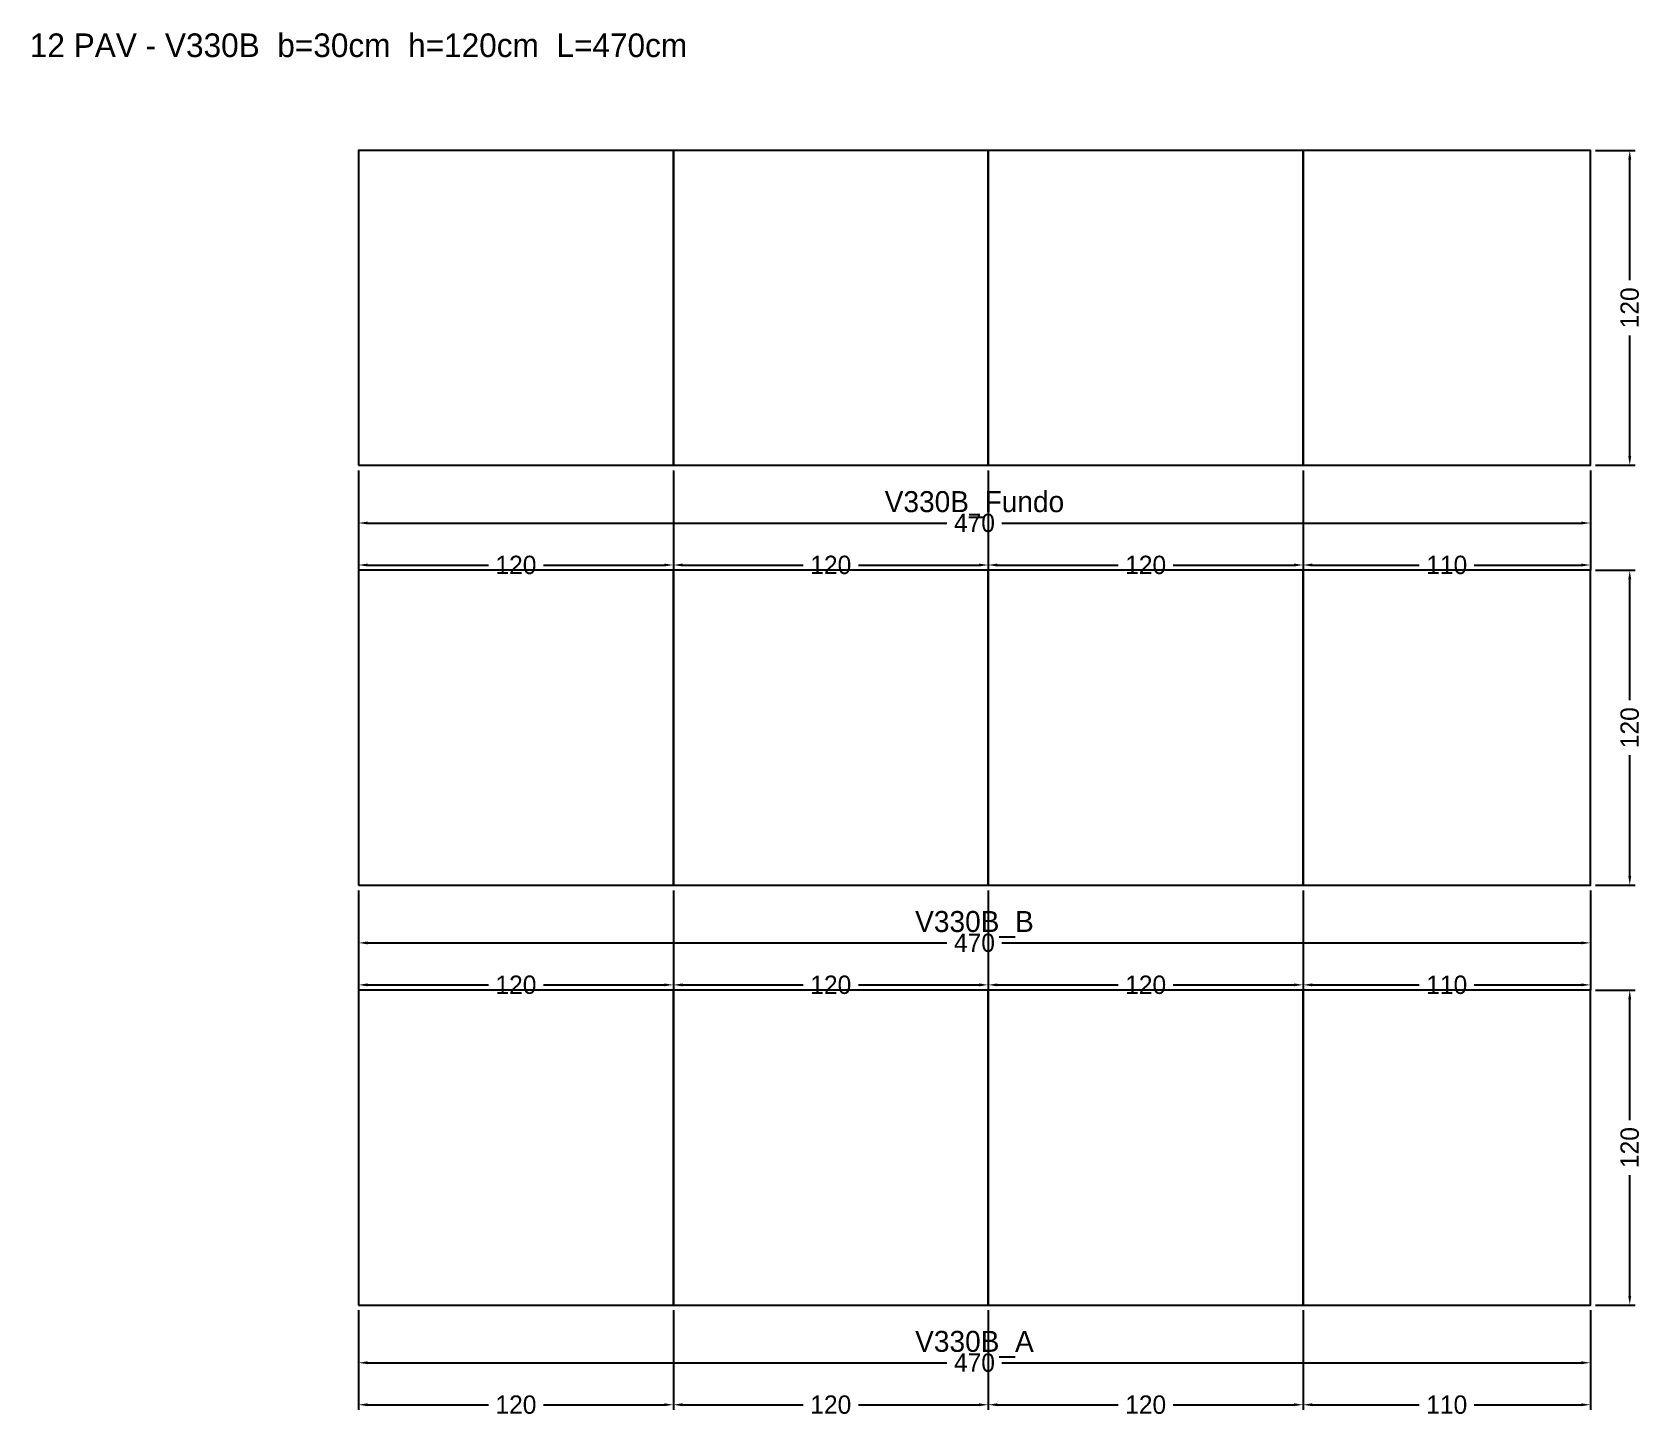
# Model space of a CAD drawing. Header units: metres. Extents: x -124 to 489, y -43 to 485.
import ezdxf

# ---------------------------------------------------------------- set-up
doc = ezdxf.new("R2010")
doc.units = ezdxf.units.M
for name, color, linetype in [('COTA', 3, 'Continuous'), ('NOMENCLATURA', 2, 'Continuous'), ('Paineis', 7, 'Continuous'), ('Texto Secao', 2, 'Continuous')]:
    doc.layers.add(name, color=color, linetype=linetype)
doc.dimstyles.new('COTA_VIG', dxfattribs={"dimtxt": 7, "dimasz": 3.5, "dimexe": 2, "dimexo": 2, "dimgap": 1.5, "dimtad": 1, "dimdec": 1, "dimcen": 2.5, "dimclrd": 3, "dimclre": 3, "dimclrt": 3, "dimazin": 3, "dimtfac": 1, "dimtmove": 0, "dimatfit": 3})

# ---------------------------------------------------------------- blocks, each defined once
blk = doc.blocks.new('_CLOSEDFILLED')
at = {"color": 0, "linetype": 'BYBLOCK'}
blk.add_solid([(-1, 0.16), (0, 0), (-1, -0.16)], dxfattribs=at)
blk = doc.blocks.new('*D1')
at = {"color": 3}
for p, q in [((0, -2), (0, -24)), ((469.5, -2), (469.5, -24)), ((3.5, -22), (224.25, -22)), ((245.25, -22), (466, -22))]:
    blk.add_line(p, q, dxfattribs=at)
at = {"layer": 'Defpoints'}
for p in [(0, 0), (469.5, 0), (0, -22)]:
    blk.add_point(p, dxfattribs=at)
at = {"layer": 'COTA', "color": 3, "xscale": 3.5, "yscale": 3.5, "rotation": 180}
blk.add_blockref('_CLOSEDFILLED', (0, -22), dxfattribs=at)
at = {"layer": 'COTA', "color": 3, "xscale": 3.5, "yscale": 3.5}
blk.add_blockref('_CLOSEDFILLED', (469.5, -22), dxfattribs=at)
at = {"layer": 'COTA', "color": 3, "insert": (234.75, -22), "char_height": 7, "attachment_point": 5}
blk.add_mtext('470', dxfattribs=at)
blk = doc.blocks.new('*D2')
at = {"color": 3}
for p, q in [((0, -2), (0, -40)), ((120, -2), (120, -40)), ((3.5, -38), (49.5, -38)), ((70.5, -38), (116.5, -38))]:
    blk.add_line(p, q, dxfattribs=at)
at = {"layer": 'Defpoints'}
for p in [(0, 0), (120, 0), (0, -38)]:
    blk.add_point(p, dxfattribs=at)
at = {"layer": 'COTA', "color": 3, "xscale": 3.5, "yscale": 3.5, "rotation": 180}
blk.add_blockref('_CLOSEDFILLED', (0, -38), dxfattribs=at)
at = {"layer": 'COTA', "color": 3, "xscale": 3.5, "yscale": 3.5}
blk.add_blockref('_CLOSEDFILLED', (120, -38), dxfattribs=at)
at = {"layer": 'COTA', "color": 3, "insert": (60, -38), "char_height": 7, "attachment_point": 5}
blk.add_mtext('120', dxfattribs=at)
blk = doc.blocks.new('*D3')
at = {"color": 3}
for p, q in [((120, -2), (120, -40)), ((240, -2), (240, -40)), ((123.5, -38), (169.5, -38)), ((190.5, -38), (236.5, -38))]:
    blk.add_line(p, q, dxfattribs=at)
at = {"layer": 'Defpoints'}
for p in [(120, 0), (240, 0), (120, -38)]:
    blk.add_point(p, dxfattribs=at)
at = {"layer": 'COTA', "color": 3, "xscale": 3.5, "yscale": 3.5, "rotation": 180}
blk.add_blockref('_CLOSEDFILLED', (120, -38), dxfattribs=at)
at = {"layer": 'COTA', "color": 3, "xscale": 3.5, "yscale": 3.5}
blk.add_blockref('_CLOSEDFILLED', (240, -38), dxfattribs=at)
at = {"layer": 'COTA', "color": 3, "insert": (180, -38), "char_height": 7, "attachment_point": 5}
blk.add_mtext('120', dxfattribs=at)
blk = doc.blocks.new('*D4')
at = {"color": 3}
for p, q in [((240, -2), (240, -40)), ((360, -2), (360, -40)), ((243.5, -38), (289.5, -38)), ((310.5, -38), (356.5, -38))]:
    blk.add_line(p, q, dxfattribs=at)
at = {"layer": 'Defpoints'}
for p in [(240, 0), (360, 0), (240, -38)]:
    blk.add_point(p, dxfattribs=at)
at = {"layer": 'COTA', "color": 3, "xscale": 3.5, "yscale": 3.5, "rotation": 180}
blk.add_blockref('_CLOSEDFILLED', (240, -38), dxfattribs=at)
at = {"layer": 'COTA', "color": 3, "xscale": 3.5, "yscale": 3.5}
blk.add_blockref('_CLOSEDFILLED', (360, -38), dxfattribs=at)
at = {"layer": 'COTA', "color": 3, "insert": (300, -38), "char_height": 7, "attachment_point": 5}
blk.add_mtext('120', dxfattribs=at)
blk = doc.blocks.new('*D5')
at = {"color": 3}
for p, q in [((360, -2), (360, -40)), ((469.5, -2), (469.5, -40)), ((363.5, -38), (404.25, -38)), ((425.25, -38), (466, -38))]:
    blk.add_line(p, q, dxfattribs=at)
at = {"layer": 'Defpoints'}
for p in [(360, 0), (469.5, 0), (360, -38)]:
    blk.add_point(p, dxfattribs=at)
at = {"layer": 'COTA', "color": 3, "xscale": 3.5, "yscale": 3.5, "rotation": 180}
blk.add_blockref('_CLOSEDFILLED', (360, -38), dxfattribs=at)
at = {"layer": 'COTA', "color": 3, "xscale": 3.5, "yscale": 3.5}
blk.add_blockref('_CLOSEDFILLED', (469.5, -38), dxfattribs=at)
at = {"layer": 'COTA', "color": 3, "insert": (414.75, -38), "char_height": 7, "attachment_point": 5}
blk.add_mtext('110', dxfattribs=at)
blk = doc.blocks.new('*D6')
at = {"color": 3}
for p, q in [((471.5, 120), (486.5, 120)), ((484.5, 70.5), (484.5, 116.5)), ((484.5, 3.5), (484.5, 49.5)), ((471.5, 0), (486.5, 0))]:
    blk.add_line(p, q, dxfattribs=at)
at = {"layer": 'Defpoints'}
for p in [(469.5, 120), (469.5, 0), (484.5, 0)]:
    blk.add_point(p, dxfattribs=at)
at = {"layer": 'COTA', "color": 3, "xscale": 3.5, "yscale": 3.5}
for p, rotation in [((484.5, 120), 90), ((484.5, 0), 270)]:
    blk.add_blockref('_CLOSEDFILLED', p, dxfattribs=dict(at, rotation=rotation))
at = {"layer": 'COTA', "color": 3, "insert": (484.5, 60), "char_height": 7, "attachment_point": 5, "rotation": 90}
blk.add_mtext('120', dxfattribs=at)
blk = doc.blocks.new('*D7')
at = {"color": 3}
for p, q in [((0, 158), (0, 136)), ((469.5, 158), (469.5, 136)), ((3.5, 138), (224.25, 138)), ((245.25, 138), (466, 138))]:
    blk.add_line(p, q, dxfattribs=at)
at = {"layer": 'Defpoints'}
for p in [(0, 160), (469.5, 160), (0, 138)]:
    blk.add_point(p, dxfattribs=at)
at = {"layer": 'COTA', "color": 3, "xscale": 3.5, "yscale": 3.5, "rotation": 180}
blk.add_blockref('_CLOSEDFILLED', (0, 138), dxfattribs=at)
at = {"layer": 'COTA', "color": 3, "xscale": 3.5, "yscale": 3.5}
blk.add_blockref('_CLOSEDFILLED', (469.5, 138), dxfattribs=at)
at = {"layer": 'COTA', "color": 3, "insert": (234.75, 138), "char_height": 7, "attachment_point": 5}
blk.add_mtext('470', dxfattribs=at)
blk = doc.blocks.new('*D8')
at = {"color": 3}
for p, q in [((0, 158), (0, 120)), ((120, 158), (120, 120)), ((3.5, 122), (49.5, 122)), ((70.5, 122), (116.5, 122))]:
    blk.add_line(p, q, dxfattribs=at)
at = {"layer": 'Defpoints'}
for p in [(0, 160), (120, 160), (0, 122)]:
    blk.add_point(p, dxfattribs=at)
at = {"layer": 'COTA', "color": 3, "xscale": 3.5, "yscale": 3.5, "rotation": 180}
blk.add_blockref('_CLOSEDFILLED', (0, 122), dxfattribs=at)
at = {"layer": 'COTA', "color": 3, "xscale": 3.5, "yscale": 3.5}
blk.add_blockref('_CLOSEDFILLED', (120, 122), dxfattribs=at)
at = {"layer": 'COTA', "color": 3, "insert": (60, 122), "char_height": 7, "attachment_point": 5}
blk.add_mtext('120', dxfattribs=at)
blk = doc.blocks.new('*D9')
at = {"color": 3}
for p, q in [((120, 158), (120, 120)), ((240, 158), (240, 120)), ((123.5, 122), (169.5, 122)), ((190.5, 122), (236.5, 122))]:
    blk.add_line(p, q, dxfattribs=at)
at = {"layer": 'Defpoints'}
for p in [(120, 160), (240, 160), (120, 122)]:
    blk.add_point(p, dxfattribs=at)
at = {"layer": 'COTA', "color": 3, "xscale": 3.5, "yscale": 3.5, "rotation": 180}
blk.add_blockref('_CLOSEDFILLED', (120, 122), dxfattribs=at)
at = {"layer": 'COTA', "color": 3, "xscale": 3.5, "yscale": 3.5}
blk.add_blockref('_CLOSEDFILLED', (240, 122), dxfattribs=at)
at = {"layer": 'COTA', "color": 3, "insert": (180, 122), "char_height": 7, "attachment_point": 5}
blk.add_mtext('120', dxfattribs=at)
blk = doc.blocks.new('*D10')
at = {"color": 3}
for p, q in [((240, 158), (240, 120)), ((360, 158), (360, 120)), ((243.5, 122), (289.5, 122)), ((310.5, 122), (356.5, 122))]:
    blk.add_line(p, q, dxfattribs=at)
at = {"layer": 'Defpoints'}
for p in [(240, 160), (360, 160), (240, 122)]:
    blk.add_point(p, dxfattribs=at)
at = {"layer": 'COTA', "color": 3, "xscale": 3.5, "yscale": 3.5, "rotation": 180}
blk.add_blockref('_CLOSEDFILLED', (240, 122), dxfattribs=at)
at = {"layer": 'COTA', "color": 3, "xscale": 3.5, "yscale": 3.5}
blk.add_blockref('_CLOSEDFILLED', (360, 122), dxfattribs=at)
at = {"layer": 'COTA', "color": 3, "insert": (300, 122), "char_height": 7, "attachment_point": 5}
blk.add_mtext('120', dxfattribs=at)
blk = doc.blocks.new('*D11')
at = {"color": 3}
for p, q in [((360, 158), (360, 120)), ((469.5, 158), (469.5, 120)), ((363.5, 122), (404.25, 122)), ((425.25, 122), (466, 122))]:
    blk.add_line(p, q, dxfattribs=at)
at = {"layer": 'Defpoints'}
for p in [(360, 160), (469.5, 160), (360, 122)]:
    blk.add_point(p, dxfattribs=at)
at = {"layer": 'COTA', "color": 3, "xscale": 3.5, "yscale": 3.5, "rotation": 180}
blk.add_blockref('_CLOSEDFILLED', (360, 122), dxfattribs=at)
at = {"layer": 'COTA', "color": 3, "xscale": 3.5, "yscale": 3.5}
blk.add_blockref('_CLOSEDFILLED', (469.5, 122), dxfattribs=at)
at = {"layer": 'COTA', "color": 3, "insert": (414.75, 122), "char_height": 7, "attachment_point": 5}
blk.add_mtext('110', dxfattribs=at)
blk = doc.blocks.new('*D12')
at = {"color": 3}
for p, q in [((471.5, 280), (486.5, 280)), ((484.5, 230.5), (484.5, 276.5)), ((484.5, 163.5), (484.5, 209.5)), ((471.5, 160), (486.5, 160))]:
    blk.add_line(p, q, dxfattribs=at)
at = {"layer": 'Defpoints'}
for p in [(469.5, 280), (469.5, 160), (484.5, 160)]:
    blk.add_point(p, dxfattribs=at)
at = {"layer": 'COTA', "color": 3, "xscale": 3.5, "yscale": 3.5}
for p, rotation in [((484.5, 280), 90), ((484.5, 160), 270)]:
    blk.add_blockref('_CLOSEDFILLED', p, dxfattribs=dict(at, rotation=rotation))
at = {"layer": 'COTA', "color": 3, "insert": (484.5, 220), "char_height": 7, "attachment_point": 5, "rotation": 90}
blk.add_mtext('120', dxfattribs=at)
blk = doc.blocks.new('*D13')
at = {"color": 3}
for p, q in [((0, 318), (0, 296)), ((469.5, 318), (469.5, 296)), ((3.5, 298), (224.25, 298)), ((245.25, 298), (466, 298))]:
    blk.add_line(p, q, dxfattribs=at)
at = {"layer": 'Defpoints'}
for p in [(0, 320), (469.5, 320), (0, 298)]:
    blk.add_point(p, dxfattribs=at)
at = {"layer": 'COTA', "color": 3, "xscale": 3.5, "yscale": 3.5, "rotation": 180}
blk.add_blockref('_CLOSEDFILLED', (0, 298), dxfattribs=at)
at = {"layer": 'COTA', "color": 3, "xscale": 3.5, "yscale": 3.5}
blk.add_blockref('_CLOSEDFILLED', (469.5, 298), dxfattribs=at)
at = {"layer": 'COTA', "color": 3, "insert": (234.75, 298), "char_height": 7, "attachment_point": 5}
blk.add_mtext('470', dxfattribs=at)
blk = doc.blocks.new('*D14')
at = {"color": 3}
for p, q in [((0, 318), (0, 280)), ((120, 318), (120, 280)), ((3.5, 282), (49.5, 282)), ((70.5, 282), (116.5, 282))]:
    blk.add_line(p, q, dxfattribs=at)
at = {"layer": 'Defpoints'}
for p in [(0, 320), (120, 320), (0, 282)]:
    blk.add_point(p, dxfattribs=at)
at = {"layer": 'COTA', "color": 3, "xscale": 3.5, "yscale": 3.5, "rotation": 180}
blk.add_blockref('_CLOSEDFILLED', (0, 282), dxfattribs=at)
at = {"layer": 'COTA', "color": 3, "xscale": 3.5, "yscale": 3.5}
blk.add_blockref('_CLOSEDFILLED', (120, 282), dxfattribs=at)
at = {"layer": 'COTA', "color": 3, "insert": (60, 282), "char_height": 7, "attachment_point": 5}
blk.add_mtext('120', dxfattribs=at)
blk = doc.blocks.new('*D15')
at = {"color": 3}
for p, q in [((120, 318), (120, 280)), ((240, 318), (240, 280)), ((123.5, 282), (169.5, 282)), ((190.5, 282), (236.5, 282))]:
    blk.add_line(p, q, dxfattribs=at)
at = {"layer": 'Defpoints'}
for p in [(120, 320), (240, 320), (120, 282)]:
    blk.add_point(p, dxfattribs=at)
at = {"layer": 'COTA', "color": 3, "xscale": 3.5, "yscale": 3.5, "rotation": 180}
blk.add_blockref('_CLOSEDFILLED', (120, 282), dxfattribs=at)
at = {"layer": 'COTA', "color": 3, "xscale": 3.5, "yscale": 3.5}
blk.add_blockref('_CLOSEDFILLED', (240, 282), dxfattribs=at)
at = {"layer": 'COTA', "color": 3, "insert": (180, 282), "char_height": 7, "attachment_point": 5}
blk.add_mtext('120', dxfattribs=at)
blk = doc.blocks.new('*D16')
at = {"color": 3}
for p, q in [((240, 318), (240, 280)), ((360, 318), (360, 280)), ((243.5, 282), (289.5, 282)), ((310.5, 282), (356.5, 282))]:
    blk.add_line(p, q, dxfattribs=at)
at = {"layer": 'Defpoints'}
for p in [(240, 320), (360, 320), (240, 282)]:
    blk.add_point(p, dxfattribs=at)
at = {"layer": 'COTA', "color": 3, "xscale": 3.5, "yscale": 3.5, "rotation": 180}
blk.add_blockref('_CLOSEDFILLED', (240, 282), dxfattribs=at)
at = {"layer": 'COTA', "color": 3, "xscale": 3.5, "yscale": 3.5}
blk.add_blockref('_CLOSEDFILLED', (360, 282), dxfattribs=at)
at = {"layer": 'COTA', "color": 3, "insert": (300, 282), "char_height": 7, "attachment_point": 5}
blk.add_mtext('120', dxfattribs=at)
blk = doc.blocks.new('*D17')
at = {"color": 3}
for p, q in [((360, 318), (360, 280)), ((469.5, 318), (469.5, 280)), ((363.5, 282), (404.25, 282)), ((425.25, 282), (466, 282))]:
    blk.add_line(p, q, dxfattribs=at)
at = {"layer": 'Defpoints'}
for p in [(360, 320), (469.5, 320), (360, 282)]:
    blk.add_point(p, dxfattribs=at)
at = {"layer": 'COTA', "color": 3, "xscale": 3.5, "yscale": 3.5, "rotation": 180}
blk.add_blockref('_CLOSEDFILLED', (360, 282), dxfattribs=at)
at = {"layer": 'COTA', "color": 3, "xscale": 3.5, "yscale": 3.5}
blk.add_blockref('_CLOSEDFILLED', (469.5, 282), dxfattribs=at)
at = {"layer": 'COTA', "color": 3, "insert": (414.75, 282), "char_height": 7, "attachment_point": 5}
blk.add_mtext('110', dxfattribs=at)
blk = doc.blocks.new('*D18')
at = {"color": 3}
for p, q in [((471.5, 440), (486.5, 440)), ((484.5, 390.5), (484.5, 436.5)), ((484.5, 323.5), (484.5, 369.5)), ((471.5, 320), (486.5, 320))]:
    blk.add_line(p, q, dxfattribs=at)
at = {"layer": 'Defpoints'}
for p in [(469.5, 440), (469.5, 320), (484.5, 320)]:
    blk.add_point(p, dxfattribs=at)
at = {"layer": 'COTA', "color": 3, "xscale": 3.5, "yscale": 3.5}
for p, rotation in [((484.5, 440), 90), ((484.5, 320), 270)]:
    blk.add_blockref('_CLOSEDFILLED', p, dxfattribs=dict(at, rotation=rotation))
at = {"layer": 'COTA', "color": 3, "insert": (484.5, 380), "char_height": 7, "attachment_point": 5, "rotation": 90}
blk.add_mtext('120', dxfattribs=at)

msp = doc.modelspace()

# ---------------------------------------------------------------- linework, layer by layer
at = {"layer": 'Paineis'}
for points in [[(0, 320), (120, 320), (120, 440), (0, 440)], [(120, 320), (240, 320), (240, 440), (120, 440)], [(240, 320), (360, 320), (360, 440), (240, 440)], [(360, 320), (469.5, 320), (469.5, 440), (360, 440)], [(0, 160), (120, 160), (120, 280), (0, 280)], [(120, 160), (240, 160), (240, 280), (120, 280)], [(240, 160), (360, 160), (360, 280), (240, 280)], [(360, 160), (469.5, 160), (469.5, 280), (360, 280)], [(0, 0), (120, 0), (120, 120), (0, 120)], [(120, 0), (240, 0), (240, 120), (120, 120)], [(240, 0), (360, 0), (360, 120), (240, 120)], [(360, 0), (469.5, 0), (469.5, 120), (360, 120)]]:
    msp.add_lwpolyline(points, close=True, dxfattribs=at)

# ---------------------------------------------------------------- texts
at = {"layer": 'NOMENCLATURA', "insert": (0, 480), "char_height": 9, "width": 489.5, "attachment_point": 5}
msp.add_mtext('12 PAV - V330B  b=30cm  h=120cm  L=470cm', dxfattribs=at)
at = {"layer": 'Texto Secao', "char_height": 8, "width": 489.5, "attachment_point": 5}
for s, insert in [('V330B_Fundo', (234.75, 305)), ('V330B_B', (234.75, 145)), ('V330B_A', (234.75, -15))]:
    msp.add_mtext(s, dxfattribs=dict(at, insert=insert))

# ---------------------------------------------------------------- dimensions: what is measured, and where the dimension line sits
at = {"layer": 'COTA'}
for base, p1, p2, picture, middle in [((484.5, 320), (469.5, 320), (469.5, 440), '*D18', (484.5, 380)), ((484.5, 160), (469.5, 160), (469.5, 280), '*D12', (484.5, 220)), ((484.5, 0), (469.5, 0), (469.5, 120), '*D6', (484.5, 60))]:
    dim = msp.add_linear_dim(base=base, p1=p1, p2=p2, angle=90, dimstyle='COTA_VIG', dxfattribs=at)
    dim.commit()
    dim.dimension.update_dxf_attribs({"geometry": picture, "text_midpoint": middle})
for base, p1, p2, picture, middle in [((0, 298), (0, 320), (469.5, 320), '*D13', (234.75, 298)), ((0, 282), (0, 320), (120, 320), '*D14', (60, 282)), ((120, 282), (120, 320), (240, 320), '*D15', (180, 282)), ((240, 282), (240, 320), (360, 320), '*D16', (300, 282)), ((360, 282), (360, 320), (469.5, 320), '*D17', (414.75, 282)), ((0, 138), (0, 160), (469.5, 160), '*D7', (234.75, 138)), ((0, 122), (0, 160), (120, 160), '*D8', (60, 122)), ((120, 122), (120, 160), (240, 160), '*D9', (180, 122)), ((240, 122), (240, 160), (360, 160), '*D10', (300, 122)), ((360, 122), (360, 160), (469.5, 160), '*D11', (414.75, 122)), ((0, -22), (0, 0), (469.5, 0), '*D1', (234.75, -22)), ((0, -38), (0, 0), (120, 0), '*D2', (60, -38)), ((120, -38), (120, 0), (240, 0), '*D3', (180, -38)), ((240, -38), (240, 0), (360, 0), '*D4', (300, -38)), ((360, -38), (360, 0), (469.5, 0), '*D5', (414.75, -38))]:
    dim = msp.add_linear_dim(base=base, p1=p1, p2=p2, dimstyle='COTA_VIG', dxfattribs=at)
    dim.commit()
    dim.dimension.update_dxf_attribs({"geometry": picture, "text_midpoint": middle})

doc.saveas('drawing.dxf')
